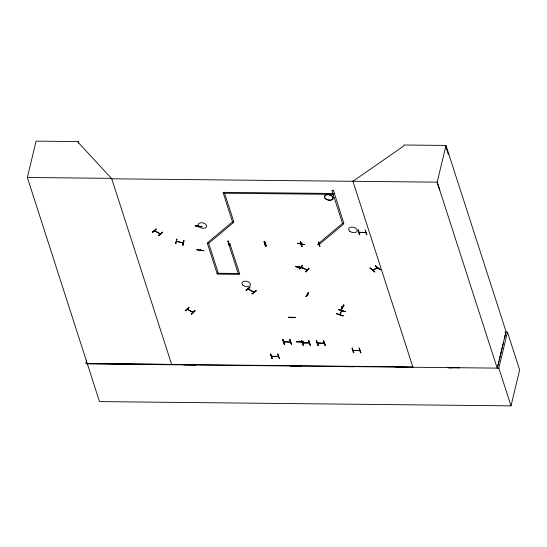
<?xml version="1.0" encoding="UTF-8"?>
<svg xmlns="http://www.w3.org/2000/svg" width="547" height="547" viewBox="0 0 547 547"><rect width="100%" height="100%" fill="white"/><g stroke="black" fill="none" stroke-linecap="round" stroke-linejoin="round"><path stroke-width="0.82" d="M291.995 318.08L292.084 317.629M299.435 341.232L299.599 341.643L299.455 341.184M203.764 250.533L203.833 250.232M154.377 230.882L160.264 233.938M187.095 309.342L187.751 309.664M297.712 243.388L304.597 244.646L297.78 243.087M295.845 266.731L302.737 267.989L295.838 266.765L295.927 266.232M301.411 243.47L301.233 244.516L301.069 243.463M301.465 243.613L300.925 244.365M299.182 267.134L299.53 266.806M299.223 266.704L299.12 267.032M299.428 267.134L299.469 266.697M302.73 268.023L302.819 267.49M300.994 244.078L301.178 243.47M319.072 244.379L318.751 244.4M296.419 341.807L303.175 341.902L296.419 341.841L296.412 341.294M296.365 341.588L303.12 341.718L296.365 341.615M338.572 309.595L345.191 311.79M340.049 314.737L339.974 314.265M341.957 310.915L341.827 311.236M295.859 266.553L302.764 267.743L295.859 266.526M198.793 226.896L198.739 226.506M504.936 332.138L507.472 332.166L519.65 369.895L511.014 405.86L99.499 401.601L27.35 177.481L36.075 141.14L78.2 141.577L78.72 143.198M78.2 141.577L78.036 142.247L111.793 178.787M86.665 360.083L85.865 363.399L171.642 364.439L111.595 178.349L27.35 177.481M156.257 228.844L152.305 232.208L152.709 232.078M158.883 235.641L162.418 232.386L158.883 235.675L158.623 235.203M162.179 231.969L162.432 232.441M175.888 243.449L176.886 239.183L175.512 243.36L175.963 243.148M176.989 238.971L176.578 239.148M182.712 245.104L183.806 240.858L183.095 245.193L182.787 244.803M183.813 240.625L184.1 240.974M202.137 226.567L195.245 225.726M203.778 250.765L196.879 249.938L196.941 249.398M189.002 307.346L185.05 310.703L185.454 310.58M194.923 310.464L195.176 310.942L191.628 314.176L191.368 313.698M228.386 240.824L227.935 241.118L229.343 245.61L229.795 245.316M245.918 290.327C253.617 285.37 248.379 287.107 246.225 290.539L246.3 290.238M246.225 290.539L250.082 287.127M264.372 241.193L263.921 241.487L265.329 245.986L265.774 245.685M264.44 241.494L266.225 245.986L265.842 245.993L264.44 241.494L264.816 241.5M251.996 293.78L256.099 290.819L252.317 293.965L252.071 293.486M264.57 243.859L264.454 243.278M264.618 243.087L264.454 243.641L265.568 243.627M265.09 243.094L265.104 243.62M265.227 243.094L264.96 243.62M255.852 290.375L256.105 290.84M271.004 353.8L270.56 354.094L272.009 358.586L272.454 358.292M300.378 241.569L301.547 246.355L301.807 246.061M300.419 241.87L300.795 241.877L302.204 246.369L301.828 246.362L300.535 241.596M279.202 358.613L277.753 353.868M302.628 265.192L299.236 268.85L299.653 268.707M283.045 339.318L282.594 339.619M295.401 317.328L288.645 317.233M282.601 339.605L284.05 344.111L284.495 343.81M308.857 267.996L309.13 268.447L306.156 271.962L305.882 271.51M291.236 344.111L289.794 339.386M318.443 241.753L319.988 246.553L318.422 242.02M306.347 296.31L305.91 296.481L308.405 292.679L306.279 296.611L305.93 296.453M308.508 292.467L308.07 292.638M333.212 190.493L331.899 190.479L342.531 223.436L343.66 224.065L318.689 244.919L317.561 244.29L342.531 223.436L343.844 223.45L333.321 190.048M301.917 340.405L301.465 340.699L302.915 345.191L303.366 344.897M303.168 341.39L303.175 341.943M308.658 340.473L310.416 345.273L310.04 345.266L308.652 340.699L310.416 345.26M316.816 340.555L316.364 340.856L317.814 345.348L318.265 345.054M323.557 340.631L325.315 345.424L324.939 345.424L323.55 340.856L325.315 345.417M336.473 313.807L336.658 313.294M345.266 311.653L338.614 309.376M358.435 229.856L357.991 230.15L359.393 234.642L359.844 234.348M341.506 308.905L343.947 305.205L341.807 309.096L341.513 308.665M341.444 308.966L343.673 304.823M336.494 313.752L343.092 316.022L343.277 315.503M365.191 229.952L366.9 234.752L366.524 234.745L365.225 230.219M374.934 271.777L370.292 267.859L369.95 268.276M352.425 347.919L352.357 348.22C351.379 347.55 354.258 352.022 353.806 352.712L353.43 352.706L352.022 348.179M373.109 269.302L373.211 269.965L372.671 270.197L377.697 268.044M373.04 269.801L373.129 269.432L373.198 269.938M373.273 269.439L372.986 269.828M375.351 265.965L380.268 269.767L375.427 265.664M377.758 268.023L377.232 268.215L377.109 267.729M377.198 267.558L377.02 268.105M360.924 352.753L360.548 352.781L359.174 347.988M352.931 181.283L403.618 146.056L403.871 145.003L445.99 145.44L437.176 182.158L497.223 368.247L500.163 356.008M500.553 354.381L506.037 331.53L445.99 145.44M497.873 365.916L499.069 360.938M499.466 359.276L501.257 351.81M501.654 350.155L503.445 342.689M504.443 338.538L505.64 333.567M511.014 405.86L498.837 368.131L507.472 332.166M176.449 241.268L183.211 243.087M182.589 242.957L183.115 242.861M183.095 245.186L183.847 240.912M200.099 249.692L200.482 249.74M200.455 250.075L200.448 249.733M336.576 313.581L343.201 315.804M297.732 243.278L304.617 244.536M195.183 225.938L202.082 226.759L195.156 225.781M271.633 356.268L272.385 356.275M283.804 341.766L290.471 342.012M317.445 343.031L324.186 343.099M338.538 309.677L345.266 311.674M340.029 314.696L341.622 310.805L341.82 311.188M353.054 350.388L353.806 350.395M353.184 350.367L359.728 350.661M300.289 241.822L301.718 246.314M228.995 243.292L229.74 243.299L239.798 274.362L217.309 274.129L207.354 243.299L208.667 243.312L233.637 222.458L232.516 221.829L222.998 192.339L334.176 193.494M359.044 232.325L365.799 232.42M288.577 317.445L295.332 317.54M374.586 272.187L370.216 268.092M308.351 292.7L306.252 296.522M308.057 294.86L307.393 294.621L307.886 295.011M341.547 308.959L343.701 305.117M272.009 358.579L270.574 354.066L272.385 358.593M284.05 344.097L284.392 344.036M301.472 340.685L303.264 345.123M301.794 340.658L303.291 345.198M316.371 340.843L318.163 345.28M316.692 340.808L318.19 345.355M353.759 352.665L352.268 348.179M229.35 245.596L227.955 241.09L229.719 245.617M265.329 245.972L265.678 245.911M358.312 230.109L359.687 234.608M299.585 269.008L302.532 265.398L299.558 268.912M305.807 271.804L308.843 268.235L305.876 271.784M175.512 243.347L175.86 243.36M152.613 232.284L156.162 229.049L152.634 232.379M185.337 310.799L188.893 307.571M290.382 342.032L283.79 341.943M238.205 273.473L228.537 243.518L229.849 243.531L229.125 243.271M229.063 243.292L229.658 243.477M265.692 243.846L264.44 243.832M301.089 244.235L300.556 244.229M359.112 232.325L359.796 232.338M341.656 310.819L339.796 314.621L339.995 314.224M158.555 235.504L162.199 232.27M185.385 310.881L188.934 307.646M191.3 313.999L194.91 310.71L191.361 313.944M248.345 288.966L253.931 292.112L253.452 291.866M256.085 290.806L252.085 293.794M177.146 241.617L176.449 241.487M299.818 341.595L299.694 341.191M342.456 307.127L341.779 306.894L342.34 307.086M200.14 249.664L200.168 250.041M377.587 267.859L372.466 270.047M342.559 306.976L341.841 306.901M301.185 267.216L307.284 269.958M307.147 270.088L301.13 267.387M278.382 356.336L277.835 356.535M278.3 356.514L271.756 356.425M187.361 309.253L193.077 312.296M192.92 312.412L187.156 309.349M224.591 193.228L333.15 194.349M217.022 273.254L239.518 273.486M289.719 339.687L290.095 339.694L291.544 344.159M302.614 342.873L309.287 342.942M302.662 343.031L309.13 342.894M317.513 343.031L324.166 343.249M360.924 352.788L359.174 348.241L360.623 352.733M359.099 348.289L359.482 348.282M353.123 350.388L359.803 350.456M277.685 354.169L278.054 354.176L279.503 358.634M271.702 356.268L278.225 356.288M87.397 363.57L412.841 366.941M87.329 363.871L498.837 368.131M183.717 365.006L195.648 365.129M237.412 365.56L248.488 365.676M290.252 366.107L301.329 366.223M343.092 366.654L354.176 366.77M395.932 367.201L407.016 367.317M459.781 367.864L447.87 367.734L452.143 367.851M359.16 232.482L365.793 232.619L365.095 232.571M300.419 244.03L301.035 244.037M229.111 243.449L229.719 243.456M375.433 265.897L380.035 269.801M288.495 317.281L295.332 317.629M341.978 306.751L342.484 306.935M198.103 225.439L198.171 225.337A4.39 2.687 13.5 0 0 198.547 226.061M196.865 249.699L203.771 250.56M359.748 350.422L359.249 350.634M176.49 241.302L183.177 242.923M343.605 305.123L343.967 305.253M307.982 294.99L307.4 294.806M193.139 312.33L192.441 312.193M289.794 339.639L291.271 344.145M300.494 241.822L301.903 246.314M264.816 241.487L266.218 245.993M248.529 289.363L248.058 289.076L253.76 292.248M154.534 230.738L160.285 233.747M445.737 146.493L448.41 154.582M439.85 190.253L437.176 182.158L111.738 178.787L111.595 178.349M352.788 180.845L412.978 367.379M284.419 344.111L282.943 339.543L284.337 344.077M224.311 192.353L233.822 221.843L232.516 221.829L207.545 242.683L208.667 243.312L218.335 273.268M265.705 245.986L264.269 241.418L265.616 245.952M198.499 226.479L198.527 226.875M349.759 231.244A4.39 2.687 13.5 0 0 357.061 231.319A4.39 2.687 13.5 0 0 352.049 227.073A4.39 2.687 13.5 0 0 349.759 231.244M242.998 285.295A4.369 2.68 13.5 0 0 250.273 285.37A4.369 2.68 13.5 0 0 245.282 281.137A4.369 2.68 13.5 0 0 242.998 285.295M325.615 198.841A4.369 2.68 13.5 0 0 332.884 198.917A4.369 2.68 13.5 0 0 327.892 194.677A4.369 2.68 13.5 0 0 325.615 198.841M325.629 198.711A4.39 2.687 13.5 0 0 332.932 198.787A4.39 2.687 13.5 0 0 327.926 194.541A4.39 2.687 13.5 0 0 325.629 198.711M199.17 226.882A4.369 2.68 13.5 0 0 206.445 226.957A4.369 2.68 13.5 0 0 201.453 222.718A4.369 2.68 13.5 0 0 199.17 226.882"/></g></svg>
